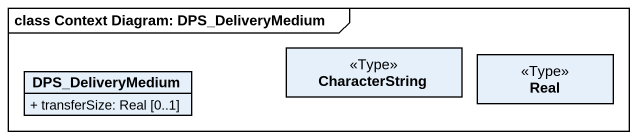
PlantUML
@startuml
mainframe class Context Diagram: DPS_DeliveryMedium
hide circle
hide empty members
skinparam classAttributeIconSize 0
class DPS_DeliveryMedium {
  + transferSize: Real [0..1]
}
class CharacterString <<Type>>
class Real <<Type>>
@enduml
